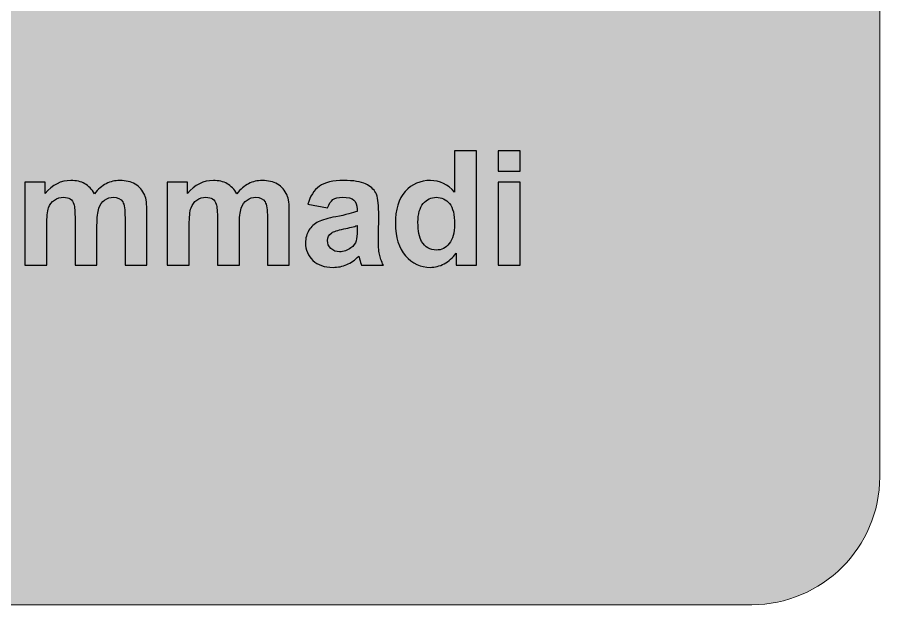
# Model space of a CAD drawing. Header units: millimetres. Extents: x -355.9 to -255.9, y -181.3 to -81.3.
# Drawn here: x -290.47 to -255.88, y -181.34 to -157.76 of the extents above; entities that cross this region are included whole.
import ezdxf

# ---------------------------------------------------------------- set-up
doc = ezdxf.new("R2010")
doc.units = ezdxf.units.MM
doc.header["$MEASUREMENT"] = 0
doc.layers.add('Layer 1', color=7, linetype='Continuous')

msp = doc.modelspace()

# ---------------------------------------------------------------- hatches: boundary and pattern name
at = {"layer": 'Layer 1', "true_color": 0xfff212}
h = msp.add_hatch(color=2, dxfattribs=at)
edge = h.paths.add_edge_path()
edge.add_spline(control_points=[(-261.0166, -81.3447), (-261.0166, -81.3447), (-350.7462, -81.3447), (-350.7462, -81.3447), (-353.5706, -81.3447), (-355.8814, -83.6554), (-355.8814, -86.4799), (-355.8814, -86.4799), (-355.8814, -176.2094), (-355.8814, -176.2094), (-355.8814, -179.0339), (-353.5706, -181.3446), (-350.7462, -181.3446), (-350.7462, -181.3446), (-261.0166, -181.3446), (-261.0166, -181.3446), (-258.1922, -181.3446), (-255.8814, -179.0339), (-255.8814, -176.2094), (-255.8814, -176.2094), (-255.8814, -86.4799), (-255.8814, -86.4799), (-255.8814, -83.6554), (-258.1922, -81.3447), (-261.0166, -81.3447)], knot_values=[0, 0, 0, 0, 0.125, 0.125, 0.125, 0.25, 0.25, 0.25, 0.375, 0.375, 0.375, 0.5, 0.5, 0.5, 0.625, 0.625, 0.625, 0.75, 0.75, 0.75, 0.875, 0.875, 0.875, 1, 1, 1, 1], degree=3, periodic=1)
at = {"layer": 'Layer 1', "true_color": 0x373435}
h = msp.add_hatch(color=250, dxfattribs=at)
edge = h.paths.add_edge_path()
edge.add_spline(control_points=[(-272.0529, -167.7203), (-272.0529, -167.7203), (-272.8684, -167.7203), (-272.8684, -167.7203), (-272.8684, -167.7203), (-272.8684, -167.2312), (-272.8684, -167.2312), (-273.0044, -167.4218), (-273.1659, -167.5641), (-273.3511, -167.6604), (-273.5362, -167.7557), (-273.7236, -167.8038), (-273.912, -167.8038), (-274.2963, -167.8038), (-274.6248, -167.6496), (-274.8988, -167.3403), (-275.1717, -167.031), (-275.3087, -166.6008), (-275.3087, -166.0474), (-275.3087, -165.4823), (-275.176, -165.052), (-274.9096, -164.7576), (-274.6431, -164.4633), (-274.3069, -164.3167), (-273.9002, -164.3167), (-273.5277, -164.3167), (-273.2045, -164.4719), (-272.9326, -164.7812), (-272.9326, -164.7812), (-272.9326, -163.1222), (-272.9326, -163.1222), (-272.9326, -163.1222), (-272.0529, -163.1222), (-272.0529, -163.1222), (-272.0529, -163.1222), (-272.0529, -167.7203), (-272.0529, -167.7203)], knot_values=[0, 0, 0, 0, 0.0833333, 0.0833333, 0.0833333, 0.1666667, 0.1666667, 0.1666667, 0.25, 0.25, 0.25, 0.3333333, 0.3333333, 0.3333333, 0.4166667, 0.4166667, 0.4166667, 0.5, 0.5, 0.5, 0.5833333, 0.5833333, 0.5833333, 0.6666667, 0.6666667, 0.6666667, 0.75, 0.75, 0.75, 0.8333333, 0.8333333, 0.8333333, 0.9166667, 0.9166667, 0.9166667, 1, 1, 1, 1], degree=3, periodic=1)
h = msp.add_hatch(color=250, dxfattribs=at)
edge = h.paths.add_edge_path()
edge.add_spline(control_points=[(-271.187, -163.9378), (-271.187, -163.9378), (-271.187, -163.1222), (-271.187, -163.1222), (-271.187, -163.1222), (-270.3071, -163.1222), (-270.3071, -163.1222), (-270.3071, -163.1222), (-270.3071, -163.9378), (-270.3071, -163.9378), (-270.3071, -163.9378), (-271.187, -163.9378), (-271.187, -163.9378)], knot_values=[0, 0, 0, 0, 0.25, 0.25, 0.25, 0.5, 0.5, 0.5, 0.75, 0.75, 0.75, 1, 1, 1, 1], degree=3, periodic=1)
h = msp.add_hatch(color=250, dxfattribs=at)
edge = h.paths.add_edge_path()
edge.add_spline(control_points=[(-290.166, -164.3873), (-290.166, -164.3873), (-289.3569, -164.3873), (-289.3569, -164.3873), (-289.3569, -164.3873), (-289.3569, -164.8422), (-289.3569, -164.8422), (-289.0668, -164.4922), (-288.7211, -164.3167), (-288.3198, -164.3167), (-288.1068, -164.3167), (-287.9216, -164.3606), (-287.7653, -164.4483), (-287.608, -164.5361), (-287.4795, -164.6688), (-287.38, -164.8465), (-287.2333, -164.6688), (-287.0749, -164.5361), (-286.9058, -164.4483), (-286.7368, -164.3606), (-286.5558, -164.3167), (-286.3632, -164.3167), (-286.1192, -164.3167), (-285.9126, -164.3659), (-285.7424, -164.4654), (-285.5732, -164.5649), (-285.447, -164.7105), (-285.3634, -164.9032), (-285.3025, -165.0444), (-285.2726, -165.2746), (-285.2726, -165.5925), (-285.2726, -165.5925), (-285.2726, -167.7203), (-285.2726, -167.7203), (-285.2726, -167.7203), (-286.1523, -167.7203), (-286.1523, -167.7203), (-286.1523, -167.7203), (-286.1523, -165.8183), (-286.1523, -165.8183), (-286.1523, -165.4876), (-286.1823, -165.2746), (-286.2433, -165.1793), (-286.3246, -165.0542), (-286.451, -164.9909), (-286.62, -164.9909), (-286.7432, -164.9909), (-286.8598, -165.0284), (-286.9691, -165.1033), (-287.0771, -165.1793), (-287.1563, -165.2896), (-287.2045, -165.434), (-287.2526, -165.5797), (-287.2763, -165.8087), (-287.2763, -166.1223), (-287.2763, -166.1223), (-287.2763, -167.7203), (-287.2763, -167.7203), (-287.2763, -167.7203), (-288.156, -167.7203), (-288.156, -167.7203), (-288.156, -167.7203), (-288.156, -165.8964), (-288.156, -165.8964), (-288.156, -165.5733), (-288.1721, -165.3635), (-288.2032, -165.2703), (-288.2341, -165.1761), (-288.2823, -165.1054), (-288.3486, -165.0595), (-288.4139, -165.0135), (-288.5038, -164.9909), (-288.6162, -164.9909), (-288.7522, -164.9909), (-288.8741, -165.0273), (-288.9823, -165.1001), (-289.0915, -165.174), (-289.1686, -165.2788), (-289.2156, -165.417), (-289.2628, -165.5551), (-289.2863, -165.7841), (-289.2863, -166.103), (-289.2863, -166.103), (-289.2863, -167.7203), (-289.2863, -167.7203), (-289.2863, -167.7203), (-290.166, -167.7203), (-290.166, -167.7203), (-290.166, -167.7203), (-290.166, -164.3873), (-290.166, -164.3873)], knot_values=[0, 0, 0, 0, 0.0333333, 0.0333333, 0.0333333, 0.0666667, 0.0666667, 0.0666667, 0.1, 0.1, 0.1, 0.1333333, 0.1333333, 0.1333333, 0.1666667, 0.1666667, 0.1666667, 0.2, 0.2, 0.2, 0.2333333, 0.2333333, 0.2333333, 0.2666667, 0.2666667, 0.2666667, 0.3, 0.3, 0.3, 0.3333333, 0.3333333, 0.3333333, 0.3666667, 0.3666667, 0.3666667, 0.4, 0.4, 0.4, 0.4333333, 0.4333333, 0.4333333, 0.4666667, 0.4666667, 0.4666667, 0.5, 0.5, 0.5, 0.5333333, 0.5333333, 0.5333333, 0.5666667, 0.5666667, 0.5666667, 0.6, 0.6, 0.6, 0.6333333, 0.6333333, 0.6333333, 0.6666667, 0.6666667, 0.6666667, 0.7, 0.7, 0.7, 0.7333333, 0.7333333, 0.7333333, 0.7666667, 0.7666667, 0.7666667, 0.8, 0.8, 0.8, 0.8333333, 0.8333333, 0.8333333, 0.8666667, 0.8666667, 0.8666667, 0.9, 0.9, 0.9, 0.9333333, 0.9333333, 0.9333333, 0.9666667, 0.9666667, 0.9666667, 1, 1, 1, 1], degree=3, periodic=1)
h = msp.add_hatch(color=250, dxfattribs=at)
edge = h.paths.add_edge_path()
edge.add_spline(control_points=[(-284.4558, -164.3873), (-284.4558, -164.3873), (-283.6466, -164.3873), (-283.6466, -164.3873), (-283.6466, -164.3873), (-283.6466, -164.8422), (-283.6466, -164.8422), (-283.3566, -164.4922), (-283.0108, -164.3167), (-282.6096, -164.3167), (-282.3966, -164.3167), (-282.2114, -164.3606), (-282.0551, -164.4483), (-281.8978, -164.5361), (-281.7693, -164.6688), (-281.6698, -164.8465), (-281.5231, -164.6688), (-281.3647, -164.5361), (-281.1956, -164.4483), (-281.0266, -164.3606), (-280.8456, -164.3167), (-280.6529, -164.3167), (-280.409, -164.3167), (-280.2024, -164.3659), (-280.0321, -164.4654), (-279.863, -164.5649), (-279.7368, -164.7105), (-279.6532, -164.9032), (-279.5922, -165.0444), (-279.5623, -165.2746), (-279.5623, -165.5925), (-279.5623, -165.5925), (-279.5623, -167.7203), (-279.5623, -167.7203), (-279.5623, -167.7203), (-280.442, -167.7203), (-280.442, -167.7203), (-280.442, -167.7203), (-280.442, -165.8183), (-280.442, -165.8183), (-280.442, -165.4876), (-280.4721, -165.2746), (-280.5331, -165.1793), (-280.6144, -165.0542), (-280.7407, -164.9909), (-280.9097, -164.9909), (-281.0329, -164.9909), (-281.1496, -165.0284), (-281.2588, -165.1033), (-281.3668, -165.1793), (-281.446, -165.2896), (-281.4943, -165.434), (-281.5423, -165.5797), (-281.566, -165.8087), (-281.566, -166.1223), (-281.566, -166.1223), (-281.566, -167.7203), (-281.566, -167.7203), (-281.566, -167.7203), (-282.4457, -167.7203), (-282.4457, -167.7203), (-282.4457, -167.7203), (-282.4457, -165.8964), (-282.4457, -165.8964), (-282.4457, -165.5733), (-282.4618, -165.3635), (-282.4929, -165.2703), (-282.5239, -165.1761), (-282.5721, -165.1054), (-282.6384, -165.0595), (-282.7036, -165.0135), (-282.7936, -164.9909), (-282.906, -164.9909), (-283.0419, -164.9909), (-283.1639, -165.0273), (-283.2721, -165.1001), (-283.3813, -165.174), (-283.4584, -165.2788), (-283.5054, -165.417), (-283.5526, -165.5551), (-283.5761, -165.7841), (-283.5761, -166.103), (-283.5761, -166.103), (-283.5761, -167.7203), (-283.5761, -167.7203), (-283.5761, -167.7203), (-284.4558, -167.7203), (-284.4558, -167.7203), (-284.4558, -167.7203), (-284.4558, -164.3873), (-284.4558, -164.3873)], knot_values=[0, 0, 0, 0, 0.0333333, 0.0333333, 0.0333333, 0.0666667, 0.0666667, 0.0666667, 0.1, 0.1, 0.1, 0.1333333, 0.1333333, 0.1333333, 0.1666667, 0.1666667, 0.1666667, 0.2, 0.2, 0.2, 0.2333333, 0.2333333, 0.2333333, 0.2666667, 0.2666667, 0.2666667, 0.3, 0.3, 0.3, 0.3333333, 0.3333333, 0.3333333, 0.3666667, 0.3666667, 0.3666667, 0.4, 0.4, 0.4, 0.4333333, 0.4333333, 0.4333333, 0.4666667, 0.4666667, 0.4666667, 0.5, 0.5, 0.5, 0.5333333, 0.5333333, 0.5333333, 0.5666667, 0.5666667, 0.5666667, 0.6, 0.6, 0.6, 0.6333333, 0.6333333, 0.6333333, 0.6666667, 0.6666667, 0.6666667, 0.7, 0.7, 0.7, 0.7333333, 0.7333333, 0.7333333, 0.7666667, 0.7666667, 0.7666667, 0.8, 0.8, 0.8, 0.8333333, 0.8333333, 0.8333333, 0.8666667, 0.8666667, 0.8666667, 0.9, 0.9, 0.9, 0.9333333, 0.9333333, 0.9333333, 0.9666667, 0.9666667, 0.9666667, 1, 1, 1, 1], degree=3, periodic=1)
h = msp.add_hatch(color=250, dxfattribs=at)
edge = h.paths.add_edge_path()
edge.add_spline(control_points=[(-278.0263, -165.4147), (-278.0263, -165.4147), (-278.8226, -165.2735), (-278.8226, -165.2735), (-278.7328, -164.9481), (-278.5776, -164.7074), (-278.3581, -164.5511), (-278.1387, -164.3949), (-277.8123, -164.3167), (-277.3799, -164.3167), (-276.987, -164.3167), (-276.6938, -164.3627), (-276.5011, -164.4558), (-276.3095, -164.549), (-276.1736, -164.6667), (-276.0955, -164.8101), (-276.0173, -164.9536), (-275.9777, -165.2157), (-275.9777, -165.5989), (-275.9777, -165.5989), (-275.9905, -166.6264), (-275.9905, -166.6264), (-275.9905, -166.9186), (-275.9767, -167.1349), (-275.9488, -167.274), (-275.921, -167.4131), (-275.8685, -167.562), (-275.7914, -167.7203), (-275.7914, -167.7203), (-276.6648, -167.7203), (-276.6648, -167.7203), (-276.6874, -167.6625), (-276.7162, -167.577), (-276.7494, -167.4635), (-276.7634, -167.411), (-276.774, -167.3767), (-276.7804, -167.3606), (-276.9303, -167.5084), (-277.0909, -167.6187), (-277.262, -167.6926), (-277.4333, -167.7663), (-277.6154, -167.8038), (-277.8091, -167.8038), (-278.1504, -167.8038), (-278.4201, -167.7108), (-278.6172, -167.5245), (-278.8141, -167.3393), (-278.9126, -167.1038), (-278.9126, -166.8191), (-278.9126, -166.6319), (-278.8677, -166.4638), (-278.7777, -166.316), (-278.6878, -166.1695), (-278.5626, -166.056), (-278.3998, -165.9779), (-278.2383, -165.8997), (-278.0049, -165.8312), (-277.6999, -165.7723), (-277.2889, -165.6952), (-277.0031, -165.6224), (-276.8447, -165.5561), (-276.8447, -165.5561), (-276.8447, -165.4672), (-276.8447, -165.4672), (-276.8447, -165.296), (-276.8864, -165.174), (-276.9699, -165.1001), (-277.0545, -165.0273), (-277.2129, -164.9909), (-277.4452, -164.9909), (-277.6025, -164.9909), (-277.7244, -165.022), (-277.8123, -165.0851), (-277.9012, -165.1473), (-277.9717, -165.2574), (-278.0263, -165.4147)], knot_values=[0, 0, 0, 0, 0.04, 0.04, 0.04, 0.08, 0.08, 0.08, 0.12, 0.12, 0.12, 0.16, 0.16, 0.16, 0.2, 0.2, 0.2, 0.24, 0.24, 0.24, 0.28, 0.28, 0.28, 0.32, 0.32, 0.32, 0.36, 0.36, 0.36, 0.4, 0.4, 0.4, 0.44, 0.44, 0.44, 0.48, 0.48, 0.48, 0.52, 0.52, 0.52, 0.56, 0.56, 0.56, 0.6, 0.6, 0.6, 0.64, 0.64, 0.64, 0.68, 0.68, 0.68, 0.72, 0.72, 0.72, 0.76, 0.76, 0.76, 0.8, 0.8, 0.8, 0.84, 0.84, 0.84, 0.88, 0.88, 0.88, 0.92, 0.92, 0.92, 0.96, 0.96, 0.96, 1, 1, 1, 1], degree=3, periodic=1)
h = msp.add_hatch(color=250, dxfattribs=at)
edge = h.paths.add_edge_path()
edge.add_spline(control_points=[(-271.187, -167.7203), (-271.187, -167.7203), (-271.187, -164.3873), (-271.187, -164.3873), (-271.187, -164.3873), (-270.3071, -164.3873), (-270.3071, -164.3873), (-270.3071, -164.3873), (-270.3071, -167.7203), (-270.3071, -167.7203), (-270.3071, -167.7203), (-271.187, -167.7203), (-271.187, -167.7203)], knot_values=[0, 0, 0, 0, 0.25, 0.25, 0.25, 0.5, 0.5, 0.5, 0.75, 0.75, 0.75, 1, 1, 1, 1], degree=3, periodic=1)
h = msp.add_hatch(color=250, dxfattribs=at)
edge = h.paths.add_edge_path()
edge.add_spline(control_points=[(-274.4032, -165.9896), (-274.4032, -166.3461), (-274.3541, -166.6039), (-274.2567, -166.7634), (-274.1142, -166.9946), (-273.9162, -167.1102), (-273.6615, -167.1102), (-273.4592, -167.1102), (-273.287, -167.0236), (-273.1456, -166.8502), (-273.0033, -166.6768), (-272.9326, -166.4189), (-272.9326, -166.0742), (-272.9326, -165.6899), (-273.0012, -165.4137), (-273.1392, -165.2447), (-273.2773, -165.0755), (-273.4528, -164.9909), (-273.6679, -164.9909), (-273.8766, -164.9909), (-274.0511, -165.0745), (-274.1923, -165.2414), (-274.3327, -165.4084), (-274.4032, -165.6578), (-274.4032, -165.9896)], knot_values=[0, 0, 0, 0, 0.125, 0.125, 0.125, 0.25, 0.25, 0.25, 0.375, 0.375, 0.375, 0.5, 0.5, 0.5, 0.625, 0.625, 0.625, 0.75, 0.75, 0.75, 0.875, 0.875, 0.875, 1, 1, 1, 1], degree=3, periodic=1)
h = msp.add_hatch(color=250, dxfattribs=at)
edge = h.paths.add_edge_path()
edge.add_spline(control_points=[(-276.8447, -166.1276), (-276.9571, -166.1651), (-277.1358, -166.2101), (-277.381, -166.2625), (-277.6249, -166.315), (-277.7856, -166.3664), (-277.8604, -166.4155), (-277.9749, -166.4981), (-278.0327, -166.6008), (-278.0327, -166.7259), (-278.0327, -166.8502), (-277.9867, -166.9561), (-277.8946, -167.046), (-277.8026, -167.136), (-277.6859, -167.1809), (-277.5436, -167.1809), (-277.3852, -167.1809), (-277.2332, -167.1284), (-277.0887, -167.0246), (-276.9828, -166.9444), (-276.9121, -166.848), (-276.879, -166.7324), (-276.8564, -166.6575), (-276.8447, -166.514), (-276.8447, -166.3033), (-276.8447, -166.3033), (-276.8447, -166.1276), (-276.8447, -166.1276)], knot_values=[0, 0, 0, 0, 0.1111111, 0.1111111, 0.1111111, 0.2222222, 0.2222222, 0.2222222, 0.3333333, 0.3333333, 0.3333333, 0.4444444, 0.4444444, 0.4444444, 0.5555556, 0.5555556, 0.5555556, 0.6666667, 0.6666667, 0.6666667, 0.7777778, 0.7777778, 0.7777778, 0.8888889, 0.8888889, 0.8888889, 1, 1, 1, 1], degree=3, periodic=1)

# ---------------------------------------------------------------- linework, layer by layer
at = {"layer": 'Layer 1', "color": 250, "lineweight": 18}
msp.add_open_spline([(-261.0166, -81.3447), (-261.0166, -81.3447), (-350.7462, -81.3447), (-350.7462, -81.3447), (-353.5706, -81.3447), (-355.8814, -83.6554), (-355.8814, -86.4799), (-355.8814, -86.4799), (-355.8814, -176.2094), (-355.8814, -176.2094), (-355.8814, -179.0339), (-353.5706, -181.3446), (-350.7462, -181.3446), (-350.7462, -181.3446), (-261.0166, -181.3446), (-261.0166, -181.3446), (-258.1922, -181.3446), (-255.8814, -179.0339), (-255.8814, -176.2094), (-255.8814, -176.2094), (-255.8814, -86.4799), (-255.8814, -86.4799), (-255.8814, -83.6554), (-258.1922, -81.3447), (-261.0166, -81.3447)], degree=3, knots=[0, 0, 0, 0, 0.125, 0.125, 0.125, 0.25, 0.25, 0.25, 0.375, 0.375, 0.375, 0.5, 0.5, 0.5, 0.625, 0.625, 0.625, 0.75, 0.75, 0.75, 0.875, 0.875, 0.875, 1, 1, 1, 1], dxfattribs=at)
at = {"layer": 'Layer 1', "color": 250}
for points, knots in [([(-272.0529, -167.7203), (-272.0529, -167.7203), (-272.8684, -167.7203), (-272.8684, -167.7203), (-272.8684, -167.7203), (-272.8684, -167.2312), (-272.8684, -167.2312), (-273.0044, -167.4218), (-273.1659, -167.5641), (-273.3511, -167.6604), (-273.5362, -167.7557), (-273.7236, -167.8038), (-273.912, -167.8038), (-274.2963, -167.8038), (-274.6248, -167.6496), (-274.8988, -167.3403), (-275.1717, -167.031), (-275.3087, -166.6008), (-275.3087, -166.0474), (-275.3087, -165.4823), (-275.176, -165.052), (-274.9096, -164.7576), (-274.6431, -164.4633), (-274.3069, -164.3167), (-273.9002, -164.3167), (-273.5277, -164.3167), (-273.2045, -164.4719), (-272.9326, -164.7812), (-272.9326, -164.7812), (-272.9326, -163.1222), (-272.9326, -163.1222), (-272.9326, -163.1222), (-272.0529, -163.1222), (-272.0529, -163.1222), (-272.0529, -163.1222), (-272.0529, -167.7203), (-272.0529, -167.7203)], [0, 0, 0, 0, 0.0833333, 0.0833333, 0.0833333, 0.1666667, 0.1666667, 0.1666667, 0.25, 0.25, 0.25, 0.3333333, 0.3333333, 0.3333333, 0.4166667, 0.4166667, 0.4166667, 0.5, 0.5, 0.5, 0.5833333, 0.5833333, 0.5833333, 0.6666667, 0.6666667, 0.6666667, 0.75, 0.75, 0.75, 0.8333333, 0.8333333, 0.8333333, 0.9166667, 0.9166667, 0.9166667, 1, 1, 1, 1]), ([(-271.187, -163.9378), (-271.187, -163.9378), (-271.187, -163.1222), (-271.187, -163.1222), (-271.187, -163.1222), (-270.3071, -163.1222), (-270.3071, -163.1222), (-270.3071, -163.1222), (-270.3071, -163.9378), (-270.3071, -163.9378), (-270.3071, -163.9378), (-271.187, -163.9378), (-271.187, -163.9378)], [0, 0, 0, 0, 0.25, 0.25, 0.25, 0.5, 0.5, 0.5, 0.75, 0.75, 0.75, 1, 1, 1, 1]), ([(-290.166, -164.3873), (-290.166, -164.3873), (-289.3569, -164.3873), (-289.3569, -164.3873), (-289.3569, -164.3873), (-289.3569, -164.8422), (-289.3569, -164.8422), (-289.0668, -164.4922), (-288.7211, -164.3167), (-288.3198, -164.3167), (-288.1068, -164.3167), (-287.9216, -164.3606), (-287.7653, -164.4483), (-287.608, -164.5361), (-287.4795, -164.6688), (-287.38, -164.8465), (-287.2333, -164.6688), (-287.0749, -164.5361), (-286.9058, -164.4483), (-286.7368, -164.3606), (-286.5558, -164.3167), (-286.3632, -164.3167), (-286.1192, -164.3167), (-285.9126, -164.3659), (-285.7424, -164.4654), (-285.5732, -164.5649), (-285.447, -164.7105), (-285.3634, -164.9032), (-285.3025, -165.0444), (-285.2726, -165.2746), (-285.2726, -165.5925), (-285.2726, -165.5925), (-285.2726, -167.7203), (-285.2726, -167.7203), (-285.2726, -167.7203), (-286.1523, -167.7203), (-286.1523, -167.7203), (-286.1523, -167.7203), (-286.1523, -165.8183), (-286.1523, -165.8183), (-286.1523, -165.4876), (-286.1823, -165.2746), (-286.2433, -165.1793), (-286.3246, -165.0542), (-286.451, -164.9909), (-286.62, -164.9909), (-286.7432, -164.9909), (-286.8598, -165.0284), (-286.9691, -165.1033), (-287.0771, -165.1793), (-287.1563, -165.2896), (-287.2045, -165.434), (-287.2526, -165.5797), (-287.2763, -165.8087), (-287.2763, -166.1223), (-287.2763, -166.1223), (-287.2763, -167.7203), (-287.2763, -167.7203), (-287.2763, -167.7203), (-288.156, -167.7203), (-288.156, -167.7203), (-288.156, -167.7203), (-288.156, -165.8964), (-288.156, -165.8964), (-288.156, -165.5733), (-288.1721, -165.3635), (-288.2032, -165.2703), (-288.2341, -165.1761), (-288.2823, -165.1054), (-288.3486, -165.0595), (-288.4139, -165.0135), (-288.5038, -164.9909), (-288.6162, -164.9909), (-288.7522, -164.9909), (-288.8741, -165.0273), (-288.9823, -165.1001), (-289.0915, -165.174), (-289.1686, -165.2788), (-289.2156, -165.417), (-289.2628, -165.5551), (-289.2863, -165.7841), (-289.2863, -166.103), (-289.2863, -166.103), (-289.2863, -167.7203), (-289.2863, -167.7203), (-289.2863, -167.7203), (-290.166, -167.7203), (-290.166, -167.7203), (-290.166, -167.7203), (-290.166, -164.3873), (-290.166, -164.3873)], [0, 0, 0, 0, 0.0333333, 0.0333333, 0.0333333, 0.0666667, 0.0666667, 0.0666667, 0.1, 0.1, 0.1, 0.1333333, 0.1333333, 0.1333333, 0.1666667, 0.1666667, 0.1666667, 0.2, 0.2, 0.2, 0.2333333, 0.2333333, 0.2333333, 0.2666667, 0.2666667, 0.2666667, 0.3, 0.3, 0.3, 0.3333333, 0.3333333, 0.3333333, 0.3666667, 0.3666667, 0.3666667, 0.4, 0.4, 0.4, 0.4333333, 0.4333333, 0.4333333, 0.4666667, 0.4666667, 0.4666667, 0.5, 0.5, 0.5, 0.5333333, 0.5333333, 0.5333333, 0.5666667, 0.5666667, 0.5666667, 0.6, 0.6, 0.6, 0.6333333, 0.6333333, 0.6333333, 0.6666667, 0.6666667, 0.6666667, 0.7, 0.7, 0.7, 0.7333333, 0.7333333, 0.7333333, 0.7666667, 0.7666667, 0.7666667, 0.8, 0.8, 0.8, 0.8333333, 0.8333333, 0.8333333, 0.8666667, 0.8666667, 0.8666667, 0.9, 0.9, 0.9, 0.9333333, 0.9333333, 0.9333333, 0.9666667, 0.9666667, 0.9666667, 1, 1, 1, 1]), ([(-284.4558, -164.3873), (-284.4558, -164.3873), (-283.6466, -164.3873), (-283.6466, -164.3873), (-283.6466, -164.3873), (-283.6466, -164.8422), (-283.6466, -164.8422), (-283.3566, -164.4922), (-283.0108, -164.3167), (-282.6096, -164.3167), (-282.3966, -164.3167), (-282.2114, -164.3606), (-282.0551, -164.4483), (-281.8978, -164.5361), (-281.7693, -164.6688), (-281.6698, -164.8465), (-281.5231, -164.6688), (-281.3647, -164.5361), (-281.1956, -164.4483), (-281.0266, -164.3606), (-280.8456, -164.3167), (-280.6529, -164.3167), (-280.409, -164.3167), (-280.2024, -164.3659), (-280.0321, -164.4654), (-279.863, -164.5649), (-279.7368, -164.7105), (-279.6532, -164.9032), (-279.5922, -165.0444), (-279.5623, -165.2746), (-279.5623, -165.5925), (-279.5623, -165.5925), (-279.5623, -167.7203), (-279.5623, -167.7203), (-279.5623, -167.7203), (-280.442, -167.7203), (-280.442, -167.7203), (-280.442, -167.7203), (-280.442, -165.8183), (-280.442, -165.8183), (-280.442, -165.4876), (-280.4721, -165.2746), (-280.5331, -165.1793), (-280.6144, -165.0542), (-280.7407, -164.9909), (-280.9097, -164.9909), (-281.0329, -164.9909), (-281.1496, -165.0284), (-281.2588, -165.1033), (-281.3668, -165.1793), (-281.446, -165.2896), (-281.4943, -165.434), (-281.5423, -165.5797), (-281.566, -165.8087), (-281.566, -166.1223), (-281.566, -166.1223), (-281.566, -167.7203), (-281.566, -167.7203), (-281.566, -167.7203), (-282.4457, -167.7203), (-282.4457, -167.7203), (-282.4457, -167.7203), (-282.4457, -165.8964), (-282.4457, -165.8964), (-282.4457, -165.5733), (-282.4618, -165.3635), (-282.4929, -165.2703), (-282.5239, -165.1761), (-282.5721, -165.1054), (-282.6384, -165.0595), (-282.7036, -165.0135), (-282.7936, -164.9909), (-282.906, -164.9909), (-283.0419, -164.9909), (-283.1639, -165.0273), (-283.2721, -165.1001), (-283.3813, -165.174), (-283.4584, -165.2788), (-283.5054, -165.417), (-283.5526, -165.5551), (-283.5761, -165.7841), (-283.5761, -166.103), (-283.5761, -166.103), (-283.5761, -167.7203), (-283.5761, -167.7203), (-283.5761, -167.7203), (-284.4558, -167.7203), (-284.4558, -167.7203), (-284.4558, -167.7203), (-284.4558, -164.3873), (-284.4558, -164.3873)], [0, 0, 0, 0, 0.0333333, 0.0333333, 0.0333333, 0.0666667, 0.0666667, 0.0666667, 0.1, 0.1, 0.1, 0.1333333, 0.1333333, 0.1333333, 0.1666667, 0.1666667, 0.1666667, 0.2, 0.2, 0.2, 0.2333333, 0.2333333, 0.2333333, 0.2666667, 0.2666667, 0.2666667, 0.3, 0.3, 0.3, 0.3333333, 0.3333333, 0.3333333, 0.3666667, 0.3666667, 0.3666667, 0.4, 0.4, 0.4, 0.4333333, 0.4333333, 0.4333333, 0.4666667, 0.4666667, 0.4666667, 0.5, 0.5, 0.5, 0.5333333, 0.5333333, 0.5333333, 0.5666667, 0.5666667, 0.5666667, 0.6, 0.6, 0.6, 0.6333333, 0.6333333, 0.6333333, 0.6666667, 0.6666667, 0.6666667, 0.7, 0.7, 0.7, 0.7333333, 0.7333333, 0.7333333, 0.7666667, 0.7666667, 0.7666667, 0.8, 0.8, 0.8, 0.8333333, 0.8333333, 0.8333333, 0.8666667, 0.8666667, 0.8666667, 0.9, 0.9, 0.9, 0.9333333, 0.9333333, 0.9333333, 0.9666667, 0.9666667, 0.9666667, 1, 1, 1, 1]), ([(-278.0263, -165.4147), (-278.0263, -165.4147), (-278.8226, -165.2735), (-278.8226, -165.2735), (-278.7328, -164.9481), (-278.5776, -164.7074), (-278.3581, -164.5511), (-278.1387, -164.3949), (-277.8123, -164.3167), (-277.3799, -164.3167), (-276.987, -164.3167), (-276.6938, -164.3627), (-276.5011, -164.4558), (-276.3095, -164.549), (-276.1736, -164.6667), (-276.0955, -164.8101), (-276.0173, -164.9536), (-275.9777, -165.2157), (-275.9777, -165.5989), (-275.9777, -165.5989), (-275.9905, -166.6264), (-275.9905, -166.6264), (-275.9905, -166.9186), (-275.9767, -167.1349), (-275.9488, -167.274), (-275.921, -167.4131), (-275.8685, -167.562), (-275.7914, -167.7203), (-275.7914, -167.7203), (-276.6648, -167.7203), (-276.6648, -167.7203), (-276.6874, -167.6625), (-276.7162, -167.577), (-276.7494, -167.4635), (-276.7634, -167.411), (-276.774, -167.3767), (-276.7804, -167.3606), (-276.9303, -167.5084), (-277.0909, -167.6187), (-277.262, -167.6926), (-277.4333, -167.7663), (-277.6154, -167.8038), (-277.8091, -167.8038), (-278.1504, -167.8038), (-278.4201, -167.7108), (-278.6172, -167.5245), (-278.8141, -167.3393), (-278.9126, -167.1038), (-278.9126, -166.8191), (-278.9126, -166.6319), (-278.8677, -166.4638), (-278.7777, -166.316), (-278.6878, -166.1695), (-278.5626, -166.056), (-278.3998, -165.9779), (-278.2383, -165.8997), (-278.0049, -165.8312), (-277.6999, -165.7723), (-277.2889, -165.6952), (-277.0031, -165.6224), (-276.8447, -165.5561), (-276.8447, -165.5561), (-276.8447, -165.4672), (-276.8447, -165.4672), (-276.8447, -165.296), (-276.8864, -165.174), (-276.9699, -165.1001), (-277.0545, -165.0273), (-277.2129, -164.9909), (-277.4452, -164.9909), (-277.6025, -164.9909), (-277.7244, -165.022), (-277.8123, -165.0851), (-277.9012, -165.1473), (-277.9717, -165.2574), (-278.0263, -165.4147)], [0, 0, 0, 0, 0.04, 0.04, 0.04, 0.08, 0.08, 0.08, 0.12, 0.12, 0.12, 0.16, 0.16, 0.16, 0.2, 0.2, 0.2, 0.24, 0.24, 0.24, 0.28, 0.28, 0.28, 0.32, 0.32, 0.32, 0.36, 0.36, 0.36, 0.4, 0.4, 0.4, 0.44, 0.44, 0.44, 0.48, 0.48, 0.48, 0.52, 0.52, 0.52, 0.56, 0.56, 0.56, 0.6, 0.6, 0.6, 0.64, 0.64, 0.64, 0.68, 0.68, 0.68, 0.72, 0.72, 0.72, 0.76, 0.76, 0.76, 0.8, 0.8, 0.8, 0.84, 0.84, 0.84, 0.88, 0.88, 0.88, 0.92, 0.92, 0.92, 0.96, 0.96, 0.96, 1, 1, 1, 1]), ([(-271.187, -167.7203), (-271.187, -167.7203), (-271.187, -164.3873), (-271.187, -164.3873), (-271.187, -164.3873), (-270.3071, -164.3873), (-270.3071, -164.3873), (-270.3071, -164.3873), (-270.3071, -167.7203), (-270.3071, -167.7203), (-270.3071, -167.7203), (-271.187, -167.7203), (-271.187, -167.7203)], [0, 0, 0, 0, 0.25, 0.25, 0.25, 0.5, 0.5, 0.5, 0.75, 0.75, 0.75, 1, 1, 1, 1]), ([(-274.4032, -165.9896), (-274.4032, -166.3461), (-274.3541, -166.6039), (-274.2567, -166.7634), (-274.1142, -166.9946), (-273.9162, -167.1102), (-273.6615, -167.1102), (-273.4592, -167.1102), (-273.287, -167.0236), (-273.1456, -166.8502), (-273.0033, -166.6768), (-272.9326, -166.4189), (-272.9326, -166.0742), (-272.9326, -165.6899), (-273.0012, -165.4137), (-273.1392, -165.2447), (-273.2773, -165.0755), (-273.4528, -164.9909), (-273.6679, -164.9909), (-273.8766, -164.9909), (-274.0511, -165.0745), (-274.1923, -165.2414), (-274.3327, -165.4084), (-274.4032, -165.6578), (-274.4032, -165.9896)], [0, 0, 0, 0, 0.125, 0.125, 0.125, 0.25, 0.25, 0.25, 0.375, 0.375, 0.375, 0.5, 0.5, 0.5, 0.625, 0.625, 0.625, 0.75, 0.75, 0.75, 0.875, 0.875, 0.875, 1, 1, 1, 1]), ([(-276.8447, -166.1276), (-276.9571, -166.1651), (-277.1358, -166.2101), (-277.381, -166.2625), (-277.6249, -166.315), (-277.7856, -166.3664), (-277.8604, -166.4155), (-277.9749, -166.4981), (-278.0327, -166.6008), (-278.0327, -166.7259), (-278.0327, -166.8502), (-277.9867, -166.9561), (-277.8946, -167.046), (-277.8026, -167.136), (-277.6859, -167.1809), (-277.5436, -167.1809), (-277.3852, -167.1809), (-277.2332, -167.1284), (-277.0887, -167.0246), (-276.9828, -166.9444), (-276.9121, -166.848), (-276.879, -166.7324), (-276.8564, -166.6575), (-276.8447, -166.514), (-276.8447, -166.3033), (-276.8447, -166.3033), (-276.8447, -166.1276), (-276.8447, -166.1276)], [0, 0, 0, 0, 0.1111111, 0.1111111, 0.1111111, 0.2222222, 0.2222222, 0.2222222, 0.3333333, 0.3333333, 0.3333333, 0.4444444, 0.4444444, 0.4444444, 0.5555556, 0.5555556, 0.5555556, 0.6666667, 0.6666667, 0.6666667, 0.7777778, 0.7777778, 0.7777778, 0.8888889, 0.8888889, 0.8888889, 1, 1, 1, 1])]:
    msp.add_open_spline(points, degree=3, knots=knots, dxfattribs=at)

doc.saveas('drawing.dxf')
